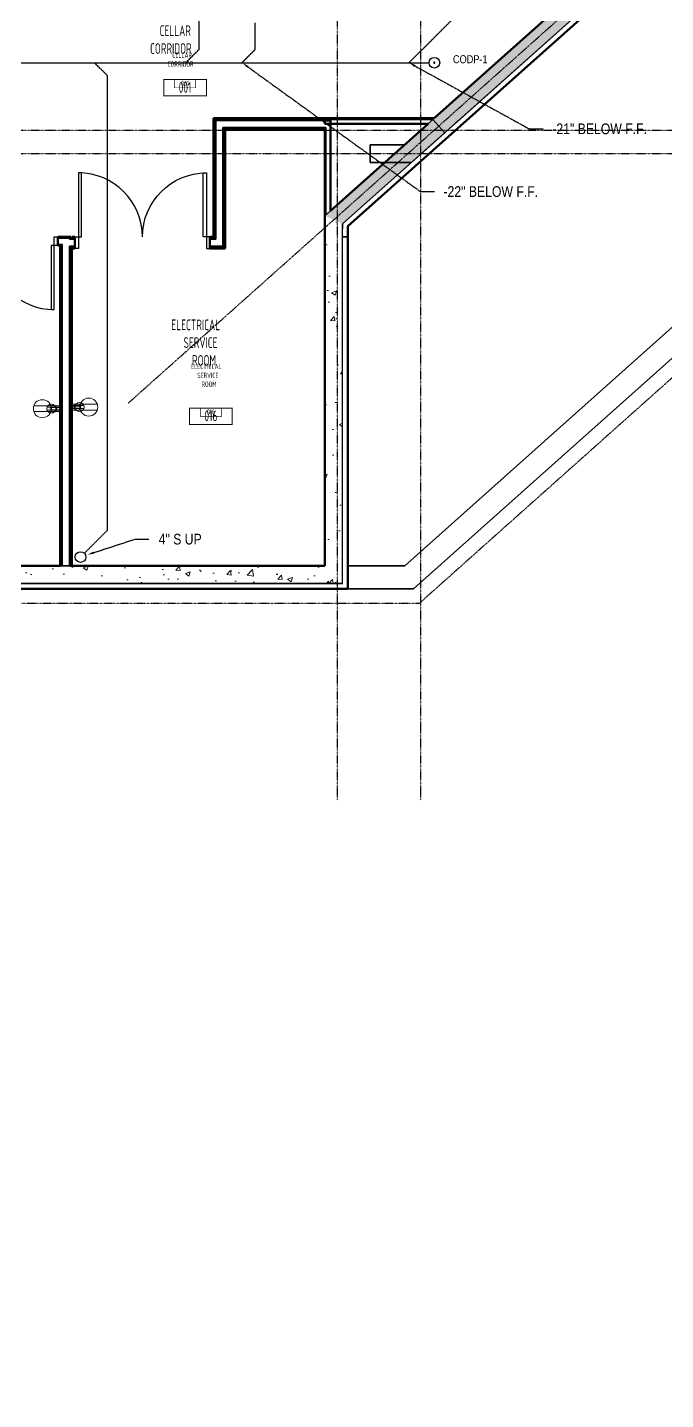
# Model space of a CAD drawing. Header units: inches. Extents: x 0 to 11244, y -13 to 5829.
# Drawn here: x 3857 to 4216, y 4368 to 5140 of the extents above; entities that cross this region are included whole.
import ezdxf
from ezdxf import colors
from ezdxf.entities.mleader import LeaderData, LeaderLine
from ezdxf.enums import TextEntityAlignment as Align
from ezdxf.math import Vec2, Vec3

# ---------------------------------------------------------------- set-up
doc = ezdxf.new("R2010")
doc.units = ezdxf.units.IN
doc.header["$LTSCALE"] = 0.375
doc.header["$MEASUREMENT"] = 0
for name, pattern in [('DASHDOT', [1, 0.5, -0.25, 0, -0.25]), ('PHANTOM2', [1.25, 0.625, -0.125, 0.125, -0.125, 0.125, -0.125]), ('UPIPINGX2', [1.75, 1.5, -0.25])]:
    doc.linetypes.add(name, pattern=pattern)
for name, color, linetype, lineweight in [('A-Area-Spce-Iden', 8, 'Continuous', 25), ('A-Area-Spce-Iden @ 32', 8, 'Continuous', 25), ('A-Area-Spce-Iden @ 64', 8, 'Continuous', 25), ('A-Wall', 3, 'Continuous', 50), ('E-Wall-Powr', 8, 'Continuous', 18), ('E-Wall-Powr @ 24', 8, 'Continuous', 18), ('E-Wall-Powr @ 32', 8, 'Continuous', 18), ('E-Wall-Powr @ 64', 8, 'Continuous', 18), ('S-Cols', 8, 'Continuous', 35)]:
    doc.layers.add(name, color=color, linetype=linetype, lineweight=lineweight)
for name, color, linetype in [('A-Col-Grid', 8, 'PHANTOM2'), ('A-Door', 8, 'Continuous'), ('A-Property Line', 8, 'PHANTOM2'), ('G-ANNO-REFR-N', 8, 'Continuous'), ('P-SANR-PIPU-N', 201, 'UPIPINGX2'), ('P-SANR-PIPU-N @ 64', 201, 'UPIPINGX2')]:
    doc.layers.add(name, color=color, linetype=linetype)
doc.layers.add('G-Anno-Nplt', color=8, linetype='Continuous', lineweight=18, plot=False)
doc.styles.add("3-32'' Notes", font='ARIALN.TTF', dxfattribs={"height": 0.09375})
doc.styles.add('TPDE', font='architxt.shx', dxfattribs={"width": 0.75, "height": 0.09375})
doc.styles.add('TPDE Annotative', font='architxt.shx', dxfattribs={"width": 0.75, "height": 0.09375})
pattern_1 = [(360, (-3428.9355, -5710.221), (0.06, 6), [0.06, -6]), (10, (-3427.0155, -5710.101), (-0.9828006, 5.9192654), [0.06, -6]), (20, (-3428.0955, -5708.781), (-1.9957393, 5.658677), [0.06, -6]), (30, (-3426.7755, -5707.821), (-2.9480385, 5.2261524), [0.06, -6]), (40, (-3428.3355, -5707.461), (-3.810763, 4.634834), [0.06, -6]), (50, (-3427.8555, -5706.021), (-4.5576994, 3.9026883), [0.06, -6]), (60, (-3428.6955, -5704.941), (-5.1661524, 3.0519615), [0.06, -6]), (70, (-3426.7755, -5705.061), (-5.6176345, 2.1085024), [0.06, -6]), (80, (-3425.3355, -5704.821), (-5.8984276, 1.1009775), [0.06, -6]), (90, (-3424.6155, -5706.261), (-6, 0.06), [0.06, -6]), (100, (-3423.4155, -5706.381), (-5.9192654, -0.9828006), [0.06, -6]), (110, (-3423.4155, -5708.541), (-5.658677, -1.9957393), [0.06, -6]), (120, (-3424.4955, -5709.261), (-5.2261524, -2.9480385), [0.06, -6]), (130, (-3426.1755, -5708.901), (-4.634834, -3.810763), [0.06, -6]), (140, (-3425.0955, -5707.821), (-3.9026883, -4.5576994), [0.06, -6]), (150, (-3426.1755, -5706.741), (-3.0519615, -5.1661524), [0.06, -6]), (160, (-3423.6555, -5710.101), (-2.1085024, -5.6176345), [0.06, -6])]
pattern_2 = [(1e-13, (-3428.9355, -5710.221), (0.06, 6), [0.06, -6]), (10, (-3427.0155, -5710.101), (-0.9828006, 5.9192654), [0.06, -6]), (20, (-3428.0955, -5708.781), (-1.9957393, 5.658677), [0.06, -6]), (30, (-3426.7755, -5707.821), (-2.9480385, 5.2261524), [0.06, -6]), (40, (-3428.3355, -5707.461), (-3.810763, 4.634834), [0.06, -6]), (50, (-3427.8555, -5706.021), (-4.5576994, 3.9026883), [0.06, -6]), (60, (-3428.6955, -5704.941), (-5.1661524, 3.0519615), [0.06, -6]), (70, (-3426.7755, -5705.061), (-5.6176345, 2.1085024), [0.06, -6]), (80, (-3425.3355, -5704.821), (-5.8984276, 1.1009775), [0.06, -6]), (90, (-3424.6155, -5706.261), (-6, 0.06), [0.06, -6]), (100, (-3423.4155, -5706.381), (-5.9192654, -0.9828006), [0.06, -6]), (110, (-3423.4155, -5708.541), (-5.658677, -1.9957393), [0.06, -6]), (120, (-3424.4955, -5709.261), (-5.2261524, -2.9480385), [0.06, -6]), (130, (-3426.1755, -5708.901), (-4.634834, -3.810763), [0.06, -6]), (140, (-3425.0955, -5707.821), (-3.9026883, -4.5576994), [0.06, -6]), (150, (-3426.1755, -5706.741), (-3.0519615, -5.1661524), [0.06, -6]), (160, (-3423.6555, -5710.101), (-2.1085024, -5.6176345), [0.06, -6])]
pattern_3 = [(4e-13, (-3428.9355, -5710.221), (0.06, 6), [0.06, -6]), (10, (-3427.0155, -5710.101), (-0.9828006, 5.9192654), [0.06, -6]), (20, (-3428.0955, -5708.781), (-1.9957393, 5.658677), [0.06, -6]), (30, (-3426.7755, -5707.821), (-2.9480385, 5.2261524), [0.06, -6]), (40, (-3428.3355, -5707.461), (-3.810763, 4.634834), [0.06, -6]), (50, (-3427.8555, -5706.021), (-4.5576994, 3.9026883), [0.06, -6]), (60, (-3428.6955, -5704.941), (-5.1661524, 3.0519615), [0.06, -6]), (70, (-3426.7755, -5705.061), (-5.6176345, 2.1085024), [0.06, -6]), (80, (-3425.3355, -5704.821), (-5.8984276, 1.1009775), [0.06, -6]), (90, (-3424.6155, -5706.261), (-6, 0.06), [0.06, -6]), (100, (-3423.4155, -5706.381), (-5.9192654, -0.9828006), [0.06, -6]), (110, (-3423.4155, -5708.541), (-5.658677, -1.9957393), [0.06, -6]), (120, (-3424.4955, -5709.261), (-5.2261524, -2.9480385), [0.06, -6]), (130, (-3426.1755, -5708.901), (-4.634834, -3.810763), [0.06, -6]), (140, (-3425.0955, -5707.821), (-3.9026883, -4.5576994), [0.06, -6]), (150, (-3426.1755, -5706.741), (-3.0519615, -5.1661524), [0.06, -6]), (160, (-3423.6555, -5710.101), (-2.1085024, -5.6176345), [0.06, -6])]

# ---------------------------------------------------------------- blocks, each defined once
blk = doc.blocks.new('Cleanout Deck Plate')
h = blk.add_hatch(color=256)
h.dxf.hatch_style = 1
h.paths.add_polyline_path([(-0.005, 0, 1), (0.005, 0, 1)])
at = {"linetype": 'ByBlock'}
blk.add_circle((0, 0), 0.0469, dxfattribs=at)
for start, end in [(0, 180), (180, 0)]:
    blk.add_arc((0, 0), 0.00521, start, end, dxfattribs=at)
blk = doc.blocks.new('Elbow Up')
at = {"linetype": 'Continuous'}
blk.add_circle((0, 0), 0.0469, dxfattribs=at)
blk = doc.blocks.new('*U436')
at = {"linetype": 'ByBlock', "lineweight": -2}
for p, q in [((0.233, 0.026), (0, 0.026)), ((0.233, -0.026), (0, -0.026))]:
    blk.add_line(p, q, dxfattribs=at)
blk.add_circle((0.158, 0), 0.0791, dxfattribs=at)
at = {"linetype": 'ByBlock', "lineweight": -2, "style": 'TPDE', "width": 0.75}
blk.add_attdef('TYPE', (0.29, 0.045), '', height=0.0938, dxfattribs=at)
blk = doc.blocks.new('*U500')
at = {"layer": 'E-Wall-Powr @ 24', "xscale": -24, "yscale": 24, "zscale": 24, "rotation": 180}
blk.add_blockref('*U436', (3881.59, 4926.18), dxfattribs=at)
at = {"layer": 'E-Wall-Powr @ 32', "xscale": -32, "yscale": 32, "zscale": 32, "rotation": 180}
blk.add_blockref('*U436', (3881.59, 4926.18), dxfattribs=at)
at = {"layer": 'E-Wall-Powr @ 64', "xscale": -64, "yscale": 64, "zscale": 64, "rotation": 180}
blk.add_blockref('*U436', (3881.59, 4926.18), dxfattribs=at)
blk = doc.blocks.new('*U510')
at = {"layer": 'E-Wall-Powr @ 24', "xscale": 24, "yscale": 24, "zscale": 24, "rotation": 180}
blk.add_blockref('*U436', (3875.72, 4925.31), dxfattribs=at)
at = {"layer": 'E-Wall-Powr @ 32', "xscale": 32, "yscale": 32, "zscale": 32, "rotation": 180}
blk.add_blockref('*U436', (3875.72, 4925.31), dxfattribs=at)
at = {"layer": 'E-Wall-Powr @ 64', "xscale": 64, "yscale": 64, "zscale": 64, "rotation": 180}
blk.add_blockref('*U436', (3875.72, 4925.31), dxfattribs=at)
blk = doc.blocks.new('T23120-00_Cellar PS Layout')
at = {"layer": 'E-Wall-Powr', "linetype": 'DASHDOT'}
for name in ['*U510', '*U500']:
    blk.add_blockref(name, (0, 0), dxfattribs=at)
blk = doc.blocks.new('TPDE_Room_Smart_Tag_Basic_P')
at = {"const_width": 0.1}
blk.add_lwpolyline([(-2, -1.53), (2, -1.53), (2, 0), (-2, 0)], close=True, dxfattribs=at)
at = {"linetype": 'ByBlock', "lineweight": -2, "style": 'TPDE', "width": 0.75}
blk.add_attdef('TPDE_ROOM_INFO_OBJECTS:ROOMNAME_001', (-3.69, 0.3), '', height=1, dxfattribs=at)
blk.add_attdef('TPDE_ROOM_INFO_OBJECTS:ROOMNUMBER', text='', height=1, dxfattribs=at).set_placement((0, -1.23), align=Align.CENTER)
blk = doc.blocks.new('*U512')
at = {"layer": 'A-Area-Spce-Iden @ 32', "color": 8, "linetype": 'Continuous', "lineweight": 25}
ref = blk.add_blockref('TPDE_Room_Smart_Tag_Basic_P', (531.28, -784.72), dxfattribs=dict(at, xscale=3, yscale=3, zscale=3))
ref.add_attrib('TPDE_ROOM_INFO_OBJECTS:ROOMNAME_001', 'ELECTRICAL', (520.14, -762.81), dxfattribs={"layer": '0', "linetype": 'ByBlock', "lineweight": -2, "height": 3, "style": 'TPDE Annotative', "width": 0.75})
ref.add_attrib('TPDE_ROOM_INFO_OBJECTS:ROOMNUMBER', '016', dxfattribs={"layer": '0', "linetype": 'ByBlock', "lineweight": -2, "height": 3, "style": 'TPDE Annotative', "width": 0.75}).set_placement((531.28, -788.39), align=Align.CENTER)
ref.add_attrib('TPDE_ROOM_INFO_OBJECTS:ROOMNAME_002', 'SERVICE', (523.56, -767.81), dxfattribs={"layer": '0', "linetype": 'ByBlock', "lineweight": -2, "height": 3, "style": 'TPDE Annotative', "width": 0.75})
ref.add_attrib('TPDE_ROOM_INFO_OBJECTS:ROOMNAME_003', 'ROOM', (525.96, -772.81), dxfattribs={"layer": '0', "linetype": 'ByBlock', "lineweight": -2, "height": 3, "style": 'TPDE Annotative', "width": 0.75})
at = {"layer": 'A-Area-Spce-Iden @ 64', "color": 8, "linetype": 'Continuous', "lineweight": 25}
ref = blk.add_blockref('TPDE_Room_Smart_Tag_Basic_P', (531.28, -784.72), dxfattribs=dict(at, xscale=6, yscale=6, zscale=6))
ref.add_attrib('TPDE_ROOM_INFO_OBJECTS:ROOMNAME_001', 'ELECTRICAL', (509.01, -740.9), dxfattribs={"layer": '0', "linetype": 'ByBlock', "lineweight": -2, "height": 6, "style": 'TPDE Annotative', "width": 0.75})
ref.add_attrib('TPDE_ROOM_INFO_OBJECTS:ROOMNUMBER', '016', dxfattribs={"layer": '0', "linetype": 'ByBlock', "lineweight": -2, "height": 6, "style": 'TPDE Annotative', "width": 0.75}).set_placement((531.28, -792.07), align=Align.CENTER)
ref.add_attrib('TPDE_ROOM_INFO_OBJECTS:ROOMNAME_002', 'SERVICE', (515.84, -750.9), dxfattribs={"layer": '0', "linetype": 'ByBlock', "lineweight": -2, "height": 6, "style": 'TPDE Annotative', "width": 0.75})
ref.add_attrib('TPDE_ROOM_INFO_OBJECTS:ROOMNAME_003', 'ROOM', (520.65, -760.9), dxfattribs={"layer": '0', "linetype": 'ByBlock', "lineweight": -2, "height": 6, "style": 'TPDE Annotative', "width": 0.75})
blk = doc.blocks.new('*U515')
at = {"layer": 'A-Area-Spce-Iden @ 32', "color": 8, "linetype": 'Continuous', "lineweight": 25}
ref = blk.add_blockref('TPDE_Room_Smart_Tag_Basic_P', (516.73, -600.02), dxfattribs=dict(at, xscale=3, yscale=3, zscale=3))
ref.add_attrib('TPDE_ROOM_INFO_OBJECTS:ROOMNAME_001', 'CELLAR', (509.56, -587.78), dxfattribs={"layer": '0', "linetype": 'ByBlock', "lineweight": -2, "height": 3, "style": 'TPDE Annotative', "width": 0.75})
ref.add_attrib('TPDE_ROOM_INFO_OBJECTS:ROOMNUMBER', '001', dxfattribs={"layer": '0', "linetype": 'ByBlock', "lineweight": -2, "height": 3, "style": 'TPDE Annotative', "width": 0.75}).set_placement((516.73, -603.69), align=Align.CENTER)
ref.add_attrib('TPDE_ROOM_INFO_OBJECTS:ROOMNAME_002', 'CORRIDOR', (506.88, -592.78), dxfattribs={"layer": '0', "linetype": 'ByBlock', "lineweight": -2, "height": 3, "style": 'TPDE Annotative', "width": 0.75})
at = {"layer": 'A-Area-Spce-Iden @ 64', "color": 8, "linetype": 'Continuous', "lineweight": 25}
ref = blk.add_blockref('TPDE_Room_Smart_Tag_Basic_P', (516.73, -600.02), dxfattribs=dict(at, xscale=6, yscale=6, zscale=6))
ref.add_attrib('TPDE_ROOM_INFO_OBJECTS:ROOMNAME_001', 'CELLAR', (502.38, -575.54), dxfattribs={"layer": '0', "linetype": 'ByBlock', "lineweight": -2, "height": 6, "style": 'TPDE Annotative', "width": 0.75})
ref.add_attrib('TPDE_ROOM_INFO_OBJECTS:ROOMNUMBER', '001', dxfattribs={"layer": '0', "linetype": 'ByBlock', "lineweight": -2, "height": 6, "style": 'TPDE Annotative', "width": 0.75}).set_placement((516.73, -607.37), align=Align.CENTER)
ref.add_attrib('TPDE_ROOM_INFO_OBJECTS:ROOMNAME_002', 'CORRIDOR', (497.03, -585.54), dxfattribs={"layer": '0', "linetype": 'ByBlock', "lineweight": -2, "height": 6, "style": 'TPDE Annotative', "width": 0.75})
blk = doc.blocks.new('T23120-Lot Boundary')
at = {"layer": 'A-Property Line'}
blk.add_lwpolyline([(4077.55, 4815.74), (3429.18, 4815.74), (3429.18, 5710.34), (5027.69, 5662.9)], close=True, dxfattribs=at)
blk = doc.blocks.new('A$C7a236a31')
at = {"layer": 'A-Wall', "linetype": 'Continuous', "lineweight": 18}
h = blk.add_hatch(dxfattribs=at)
h.set_pattern_fill('CONCRETE_C', color=8, scale=4, style=0, pattern_type=2)
h.set_pattern_definition([(50, (-3429.175, -5710.34), (28.69041, -2.510085), [3, -33]), (355, (-3429.175, -5710.34), (-5.55005, 30.08769), [2.4, -26.4]), (100.4514, (-3426.785, -5710.55), (23.14038, 27.57758), [2.54961, -28.04568]), (46.1842, (-3429.175, -5702.34), (42.68964, -6.62076), [4.5, -49.5]), (96.6356, (-3425.62, -5702.893), (37.3865, 38.96471), [3.8244, -42.06852]), (351.1842, (-3429.175, -5702.34), (37.38648, 38.96474), [3.6, -39.6]), (21, (-3425.175, -5704.34), (23.87628, -16.104756), [3, -33]), (326, (-3425.175, -5704.34), (9.73261, 29.006), [2.4, -26.4]), (71.4514, (-3423.186, -5705.683), (33.6089, 12.90122), [2.54961, -28.04568]), (37.5, (-3429.175, -5710.341), (0.486394, 13.315754), [0, -26.08, 0, -26.8, 0, -26.5]), (7.5, (-3429.175, -5710.341), (10.522781, 15.776468), [0, -15.28, 0, -25.48, 0, -10.1]), (327.5, (-3438.095, -5710.341), (21.352897, -0.902195), [0, -10, 0, -31.2, 0, -41.4]), (317.5, (-3442.095, -5710.341), (23.327447, 4.0042), [0, -13, 0, -20.72, 0, -29.4])])
h.paths.add_polyline_path([(894.51, -409.87), (901.17, -417.33), (1027.25, -304.91), (1020.6, -297.45)], flags=0)
h.paths.add_polyline_path([(1020.6, -297.45), (1027.25, -304.91), (1190.11, -159.71), (1183.45, -152.25)], flags=0)
h.paths.add_polyline_path([(1183.45, -152.25), (1190.11, -159.71), (1194.62, -155.69), (1184.75, -151.09)], flags=0)
h.paths.add_polyline_path([(595.36, -676.6), (605.36, -681.08), (663.55, -629.19), (656.9, -621.72)], flags=0)
h.paths.add_polyline_path([(656.9, -621.72), (663.55, -629.19), (901.17, -417.33), (894.51, -409.87)], flags=0)
h = blk.add_hatch(dxfattribs=at)
h.set_pattern_fill('GENERAL_TEXTURE', color=8, scale=6, angle=-360, style=0, pattern_type=2)
h.set_pattern_definition(pattern_3)
h.paths.add_polyline_path([(532.74, -621.72), (532.74, -688.48), (533.37, -689.1), (533.37, -622.35)], flags=0)
h = blk.add_hatch(dxfattribs=at)
h.set_pattern_fill('GENERAL_TEXTURE', color=8, scale=6, style=0, pattern_type=2)
h.set_pattern_definition(pattern_1)
h.paths.add_polyline_path([(595.36, -622.35), (595.36, -621.72), (532.74, -621.72), (533.37, -622.35)], flags=0)
h = blk.add_hatch(dxfattribs=at)
h.set_pattern_fill('GENERAL_TEXTURE', color=8, scale=6, angle=-360, style=0, pattern_type=2)
h.set_pattern_definition(pattern_3)
h.paths.add_polyline_path([(533.37, -622.35), (533.37, -689.1), (533.99, -689.73), (533.99, -622.97)], flags=0)
h = blk.add_hatch(dxfattribs=at)
h.set_pattern_fill('GENERAL_TEXTURE', color=8, scale=6, style=0, pattern_type=2)
h.set_pattern_definition(pattern_1)
h.paths.add_polyline_path([(595.36, -622.97), (595.36, -622.35), (533.37, -622.35), (533.99, -622.97)], flags=0)
h = blk.add_hatch(dxfattribs=at)
h.set_pattern_fill('GENERAL_TEXTURE', color=8, scale=6, style=0, pattern_type=2)
h.set_pattern_definition([(0, (-3428.9355, -5710.221), (0.06, 6), [0.06, -6]), (10, (-3427.0155, -5710.101), (-0.9828006, 5.9192654), [0.06, -6]), (20, (-3428.0955, -5708.781), (-1.9957393, 5.658677), [0.06, -6]), (30, (-3426.7755, -5707.821), (-2.9480385, 5.2261524), [0.06, -6]), (40, (-3428.3355, -5707.461), (-3.810763, 4.634834), [0.06, -6]), (50, (-3427.8555, -5706.021), (-4.5576994, 3.9026883), [0.06, -6]), (60, (-3428.6955, -5704.941), (-5.1661524, 3.0519615), [0.06, -6]), (70, (-3426.7755, -5705.061), (-5.6176345, 2.1085024), [0.06, -6]), (80, (-3425.3355, -5704.821), (-5.8984276, 1.1009775), [0.06, -6]), (90, (-3424.6155, -5706.261), (-6, 0.06), [0.06, -6]), (100, (-3423.4155, -5706.381), (-5.9192654, -0.9828006), [0.06, -6]), (110, (-3423.4155, -5708.541), (-5.658677, -1.9957393), [0.06, -6]), (120, (-3424.4955, -5709.261), (-5.2261524, -2.9480385), [0.06, -6]), (130, (-3426.1755, -5708.901), (-4.634834, -3.810763), [0.06, -6]), (140, (-3425.0955, -5707.821), (-3.9026883, -4.5576994), [0.06, -6]), (150, (-3426.1755, -5706.741), (-3.0519615, -5.1661524), [0.06, -6]), (160, (-3423.6555, -5710.101), (-2.1085024, -5.6176345), [0.06, -6])])
h.paths.add_polyline_path([(595.34, -621.72), (595.34, -622.35), (656.2, -622.35), (656.9, -621.72)], flags=0)
h = blk.add_hatch(dxfattribs=at)
h.set_pattern_fill('GENERAL_TEXTURE', color=8, scale=6, angle=-360, style=0, pattern_type=2)
h.set_pattern_definition(pattern_3)
h.paths.add_polyline_path([(538.62, -627.6), (537.99, -626.97), (537.99, -693.73), (538.62, -694.35)], flags=0)
h = blk.add_hatch(dxfattribs=at)
h.set_pattern_fill('GENERAL_TEXTURE', color=8, scale=6, style=0, pattern_type=2)
h.set_pattern_definition(pattern_1)
h.paths.add_polyline_path([(595.36, -627.6), (595.98, -626.97), (537.99, -626.97), (538.62, -627.6)], flags=0)
h = blk.add_hatch(dxfattribs=at)
h.set_pattern_fill('GENERAL_TEXTURE', color=8, scale=6, angle=-360, style=0, pattern_type=2)
h.set_pattern_definition(pattern_3)
h.paths.add_polyline_path([(539.24, -628.22), (538.62, -627.6), (538.62, -694.35), (539.24, -694.98)], flags=0)
h = blk.add_hatch(dxfattribs=at)
h.set_pattern_fill('GENERAL_TEXTURE', color=8, scale=6, style=0, pattern_type=2)
h.set_pattern_definition(pattern_1)
h.paths.add_polyline_path([(538.62, -627.6), (539.24, -628.22), (595.36, -628.22), (595.36, -627.6)], flags=0)
h = blk.add_hatch(dxfattribs=at)
h.set_pattern_fill('GENERAL_TEXTURE', color=8, scale=6, style=0, pattern_type=2)
h.set_pattern_definition([(360, (-3428.9355, -5710.221), (0.06, 6), [0.06, -6]), (10, (-3427.0155, -5710.101), (-0.9828006, 5.9192654), [0.06, -6]), (20, (-3428.0955, -5708.781), (-1.9957393, 5.658677), [0.06, -6]), (30, (-3426.7755, -5707.821), (-2.9480385, 5.2261524), [0.06, -6]), (40, (-3428.3355, -5707.461), (-3.810763, 4.634834), [0.06, -6]), (50, (-3427.8555, -5706.021), (-4.5576994, 3.9026883), [0.06, -6]), (60, (-3428.6955, -5704.941), (-5.1661524, 3.0519615), [0.06, -6]), (70, (-3426.7755, -5705.061), (-5.6176345, 2.1085024), [0.06, -6]), (80, (-3425.3355, -5704.821), (-5.8984276, 1.1009775), [0.06, -6]), (90, (-3424.6155, -5706.261), (-6, 0.06), [0.06, -6]), (100, (-3423.4155, -5706.381), (-5.9192654, -0.9828006), [0.06, -6]), (110, (-3423.4155, -5708.541), (-5.658677, -1.9957393), [0.06, -6]), (120, (-3424.4955, -5709.261), (-5.2261524, -2.9480385), [0.06, -6]), (130, (-3426.1755, -5708.901), (-4.634834, -3.810763), [0.06, -6]), (140, (-3425.0955, -5707.821), (-3.9026883, -4.5576994), [0.06, -6]), (150, (-3426.1755, -5706.741), (-3.0519615, -5.1661524), [0.06, -6]), (160, (-3423.6555, -5710.101), (-2.1085024, -5.6176345), [0.06, -6])])
h.paths.add_polyline_path([(595.36, -627.6), (595.36, -676.6), (595.98, -676.04), (595.98, -626.97)], flags=0)
h = blk.add_hatch(dxfattribs=at)
h.set_pattern_fill('CONCRETE_C', color=8, scale=4, style=0, pattern_type=2)
h.set_pattern_definition([(50, (-3429.175, -5710.34), (28.69041, -2.510085), [3, -33]), (355, (-3429.175, -5710.34), (-5.55005, 30.08769), [2.4, -26.4]), (100.4514, (-3426.785, -5710.55), (23.14038, 27.57758), [2.54961, -28.04568]), (46.1842, (-3429.175, -5702.34), (42.68964, -6.62076), [4.5, -49.5]), (96.6356, (-3425.62, -5702.893), (37.3865, 38.96471), [3.8244, -42.06852]), (351.1842, (-3429.175, -5702.34), (37.38648, 38.96474), [3.6, -39.6]), (21, (-3425.175, -5704.34), (23.87628, -16.104756), [3, -33]), (326, (-3425.175, -5704.34), (9.73261, 29.006), [2.4, -26.4]), (71.4514, (-3423.186, -5705.683), (33.6089, 12.90122), [2.54961, -28.04568]), (37.5, (-3429.175, -5710.341), (0.486394, 13.315754), [0, -26.08, 0, -26.8, 0, -26.5]), (7.5, (-3429.175, -5710.341), (10.52278, 15.77647), [0, -15.28, 0, -25.48, 0, -10.1]), (327.5, (-3438.095, -5710.341), (21.352897, -0.902195), [0, -10, 0, -31.2, 0, -41.4]), (317.5, (-3442.095, -5710.341), (23.327447, 4.0042), [0, -13, 0, -20.72, 0, -29.4])])
h.paths.add_polyline_path([(595.36, -873.35), (605.36, -883.35), (605.36, -688.32), (595.36, -688.32)], flags=0)
h.paths.add_polyline_path([(595.36, -688.32), (605.36, -688.32), (605.36, -681.08), (595.36, -676.6)], flags=0)
h = blk.add_hatch(dxfattribs=at)
h.set_pattern_fill('GENERAL_TEXTURE', color=8, scale=6, style=0, pattern_type=2)
h.set_pattern_definition(pattern_1)
h.paths.add_polyline_path([(345.67, -693.35), (346.29, -692.73), (345.67, -692.73), (345.04, -693.35)], flags=0)
h.paths.add_polyline_path([(447.17, -693.35), (447.79, -692.73), (445.17, -692.73), (445.17, -693.35)], flags=0)
h.paths.add_polyline_path([(405.17, -693.35), (405.17, -692.73), (395.17, -692.73), (395.17, -693.35)], flags=0)
h.paths.add_polyline_path([(395.17, -693.35), (395.17, -692.73), (360.91, -692.73), (360.91, -693.35)], flags=0)
h.paths.add_polyline_path([(360.91, -693.35), (360.91, -692.73), (350.29, -692.73), (350.92, -693.35)], flags=0)
h = blk.add_hatch(dxfattribs=at)
h.set_pattern_fill('GENERAL_TEXTURE', color=8, scale=6, style=0, pattern_type=2)
h.set_pattern_definition(pattern_1)
h.paths.add_polyline_path([(351.54, -688.48), (349.92, -688.48), (349.29, -689.1), (351.54, -689.1)], flags=0)
h.paths.add_polyline_path([(452.42, -688.48), (445.17, -688.48), (445.17, -689.1), (451.79, -689.1)], flags=0)
h.paths.add_polyline_path([(405.17, -689.1), (405.17, -688.48), (395.17, -688.48), (394.54, -689.1)], flags=0)
h.paths.add_polyline_path([(390.29, -688.48), (360.9, -688.48), (360.28, -689.1), (390.92, -689.1)], flags=0)
h.paths.add_polyline_path([(351.54, -688.48), (351.54, -689.1), (357.78, -689.1), (357.78, -688.48)], flags=0)
h = blk.add_hatch(dxfattribs=at)
h.set_pattern_fill('GENERAL_TEXTURE', color=8, scale=6, angle=-360, style=0, pattern_type=2)
h.set_pattern_definition(pattern_2)
h.paths.add_polyline_path([(446.54, -694.98), (447.17, -694.98), (447.17, -693.35), (446.54, -693.35)], flags=0)
h.paths.add_polyline_path([(446.54, -694.98), (446.54, -873.35), (447.17, -873.35), (447.17, -694.98)], flags=0)
h = blk.add_hatch(dxfattribs=at)
h.set_pattern_fill('GENERAL_TEXTURE', color=8, scale=6, angle=-360, style=0, pattern_type=2)
h.set_pattern_definition(pattern_2)
h.paths.add_polyline_path([(447.17, -693.35), (447.17, -694.98), (447.79, -694.98), (447.79, -692.73)], flags=0)
h.paths.add_polyline_path([(447.17, -694.98), (447.17, -873.35), (447.79, -873.35), (447.79, -694.98)], flags=0)
h = blk.add_hatch(dxfattribs=at)
h.set_pattern_fill('GENERAL_TEXTURE', color=8, scale=6, angle=-360, style=0, pattern_type=2)
h.set_pattern_definition(pattern_2)
h.paths.add_polyline_path([(452.42, -688.48), (451.79, -689.1), (451.79, -689.73), (452.42, -689.1)], flags=0)
h.paths.add_polyline_path([(452.42, -694.35), (451.79, -693.73), (451.79, -873.35), (452.42, -873.35)], flags=0)
h = blk.add_hatch(dxfattribs=at)
h.set_pattern_fill('GENERAL_TEXTURE', color=8, scale=6, style=0, pattern_type=2)
h.set_pattern_definition(pattern_1)
h.paths.add_polyline_path([(538.62, -694.35), (537.99, -693.73), (530.74, -693.73), (530.74, -694.35)], flags=0)
h.paths.add_polyline_path([(454.74, -694.35), (454.74, -693.73), (451.79, -693.73), (452.42, -694.35)], flags=0)
h = blk.add_hatch(dxfattribs=at)
h.set_pattern_fill('GENERAL_TEXTURE', color=8, scale=6, style=0, pattern_type=2)
h.set_pattern_definition(pattern_1)
h.paths.add_polyline_path([(539.24, -694.98), (538.62, -694.35), (530.74, -694.35), (530.74, -694.98)], flags=0)
h.paths.add_polyline_path([(454.74, -694.98), (454.74, -694.35), (452.42, -694.35), (453.04, -694.98)], flags=0)
h = blk.add_hatch(dxfattribs=at)
h.set_pattern_fill('GENERAL_TEXTURE', color=8, scale=6, angle=-360, style=0, pattern_type=2)
h.set_pattern_definition(pattern_2)
h.paths.add_polyline_path([(453.04, -694.98), (452.42, -694.35), (452.42, -873.35), (453.04, -873.35)], flags=0)
h = blk.add_hatch(dxfattribs=at)
h.set_pattern_fill('CONCRETE_C', color=8, scale=4, angle=-360, style=0, pattern_type=2)
h.set_pattern_definition([(50, (-3429.175, -5710.34), (28.69041, -2.510085), [3, -33]), (355, (-3429.175, -5710.34), (-5.55005, 30.08769), [2.4, -26.4]), (100.4514, (-3426.785, -5710.55), (23.14038, 27.57758), [2.54961, -28.04568]), (46.1842, (-3429.175, -5702.34), (42.68964, -6.62076), [4.5, -49.5]), (96.6356, (-3425.62, -5702.893), (37.3865, 38.96471), [3.8244, -42.06852]), (351.1842, (-3429.175, -5702.34), (37.38648, 38.96474), [3.6, -39.6]), (21, (-3425.175, -5704.34), (23.87628, -16.10476), [3, -33]), (326, (-3425.175, -5704.34), (9.73261, 29.006), [2.4, -26.4]), (71.4514, (-3423.186, -5705.683), (33.6089, 12.90122), [2.54961, -28.04568]), (37.5, (-3429.175, -5710.341), (0.486394, 13.315754), [0, -26.08, 0, -26.8, 0, -26.5]), (7.5, (-3429.175, -5710.341), (10.52278, 15.77647), [0, -15.28, 0, -25.48, 0, -10.1]), (327.5, (-3438.095, -5710.341), (21.352897, -0.902195), [0, -10, 0, -31.2, 0, -41.4]), (317.5, (-3442.095, -5710.341), (23.327447, 4.0042), [0, -13, 0, -20.72, 0, -29.4])])
h.paths.add_polyline_path([(110.06, -873.35), (100.06, -883.35), (351.54, -883.35), (351.54, -873.35)], flags=0)
h.paths.add_polyline_path([(351.54, -873.35), (351.54, -883.35), (453.04, -883.35), (453.04, -873.35)], flags=0)
h.paths.add_polyline_path([(453.04, -873.35), (453.04, -883.35), (605.36, -883.35), (595.36, -873.35)], flags=0)
at = {"layer": 'A-Col-Grid', "color": 8}
for p, q in [((602.36, 118.3), (602.36, -1005.1)), ((602.36, 118.3), (602.36, -1005.1)), ((602.36, 118.3), (602.36, -1005.1)), ((649.14, 118.3), (649.14, -1005.1)), ((484.77, -781.9), (1409.67, 42.76)), ((-64.35, -628.35), (836.23, -628.35)), ((-64.35, -641.6), (836.23, -641.6))]:
    blk.add_line(p, q, dxfattribs=at)
at = {"layer": 'A-Door', "color": 8, "linetype": 'Continuous', "lineweight": -3}
for points in [[(456.74, -688.48), (458.49, -688.48), (458.49, -652.48), (456.74, -652.48)], [(528.74, -688.48), (526.99, -688.48), (526.99, -652.48), (528.74, -652.48)], [(443.17, -693.35), (441.42, -693.35), (441.42, -729.35), (443.17, -729.35)], [(443.17, -688.48), (445.17, -688.48), (445.17, -693.35), (443.17, -693.35)], [(456.74, -694.98), (454.74, -694.98), (454.74, -688.48), (456.74, -688.48)], [(528.74, -694.98), (530.74, -694.98), (530.74, -688.48), (528.74, -688.48)]]:
    blk.add_lwpolyline(points, close=True, dxfattribs=at)
for centre, start, end in [((456.74, -688.48), 0, 90), ((443.17, -693.35), 180, 270)]:
    blk.add_arc(centre, 36, start, end, dxfattribs=at)
at = {"layer": 'A-Door', "color": 8, "linetype": 'Continuous', "lineweight": -3, "extrusion": (0, 0, -1)}
blk.add_arc((-528.74, -688.48), 36, 0, 90, dxfattribs=at)
at = {"layer": 'A-Wall', "color": 8, "linetype": 'Continuous', "lineweight": 25}
for p, q in [((605.36, -681.08), (1194.62, -155.69)), ((895.14, -422.71), (671.23, -622.35)), ((533.37, -689.1), (533.37, -622.35)), ((533.37, -622.35), (533.37, -689.1)), ((533.37, -622.35), (595.36, -622.35)), ((595.36, -622.35), (533.37, -622.35)), ((533.99, -689.73), (533.99, -622.97)), ((533.99, -622.97), (533.99, -689.73)), ((533.99, -622.97), (595.36, -622.97)), ((595.36, -622.97), (533.99, -622.97)), ((656.2, -622.35), (595.34, -622.35)), ((595.34, -622.35), (656.2, -622.35)), ((668.42, -624.85), (605.36, -681.08)), ((656.9, -621.72), (653.4, -624.85)), ((653.4, -624.85), (656.9, -621.72)), ((671.23, -622.35), (668.42, -624.85)), ((537.99, -693.73), (537.99, -626.97)), ((537.99, -626.97), (537.99, -693.73)), ((537.99, -626.97), (595.98, -626.97)), ((595.98, -626.97), (537.99, -626.97)), ((538.62, -694.35), (538.62, -627.6)), ((538.62, -627.6), (538.62, -694.35)), ((538.62, -627.6), (595.36, -627.6)), ((595.36, -627.6), (538.62, -627.6)), ((595.36, -628.22), (595.36, -627.6)), ((595.36, -627.6), (595.36, -628.22)), ((595.98, -626.97), (595.98, -676.04)), ((595.98, -676.04), (595.98, -626.97)), ((598.48, -673.81), (595.36, -676.6)), ((595.36, -676.6), (598.48, -673.81)), ((606.94, -679.67), (605.36, -681.08)), ((605.36, -883.35), (605.36, -681.08)), ((605.36, -883.35), (605.36, -681.08)), ((605.36, -681.08), (605.36, -683.88)), ((445.17, -689.1), (451.79, -689.1)), ((451.79, -689.1), (445.17, -689.1)), ((445.17, -692.73), (447.79, -692.73)), ((447.79, -692.73), (445.17, -692.73)), ((446.54, -693.35), (447.17, -693.35)), ((447.17, -693.35), (446.54, -693.35)), ((447.17, -873.35), (447.17, -693.35)), ((447.17, -873.35), (447.17, -693.35)), ((447.79, -873.35), (447.79, -692.73)), ((447.79, -873.35), (447.79, -692.73)), ((451.79, -689.73), (451.79, -689.1)), ((451.79, -689.1), (451.79, -689.73)), ((451.79, -689.73), (454.74, -689.73)), ((454.74, -689.73), (451.79, -689.73)), ((451.79, -693.73), (454.74, -693.73)), ((454.74, -693.73), (451.79, -693.73)), ((451.79, -873.35), (451.79, -693.73)), ((451.79, -693.73), (451.79, -873.35)), ((452.42, -689.1), (454.74, -689.1)), ((454.74, -689.1), (452.42, -689.1)), ((530.74, -689.1), (533.37, -689.1)), ((533.37, -689.1), (530.74, -689.1)), ((530.74, -689.73), (533.99, -689.73)), ((533.99, -689.73), (530.74, -689.73)), ((530.74, -693.73), (537.99, -693.73)), ((537.99, -693.73), (530.74, -693.73)), ((605.36, -688.32), (608.36, -688.32)), ((608.36, -688.32), (605.36, -688.32)), ((452.42, -694.35), (454.74, -694.35)), ((454.74, -694.35), (452.42, -694.35)), ((452.42, -873.35), (452.42, -694.35)), ((452.42, -694.35), (452.42, -873.35)), ((530.74, -694.35), (538.62, -694.35)), ((538.62, -694.35), (530.74, -694.35)), ((453.04, -873.35), (446.54, -873.35)), ((446.54, -873.35), (453.04, -873.35)), ((100.06, -883.35), (605.36, -883.35)), ((447.79, -883.35), (350.29, -883.35)), ((451.79, -883.35), (447.79, -883.35)), ((605.36, -883.35), (451.79, -883.35))]:
    blk.add_line(p, q, dxfattribs=at)
at = {"layer": 'A-Wall', "color": 8, "linetype": 'Continuous', "lineweight": 50}
for p, q in [((608.36, -682.42), (1197.58, -157.07)), ((894.51, -409.87), (656.9, -621.72)), ((532.74, -621.72), (532.74, -688.48)), ((595.36, -621.72), (532.74, -621.72)), ((656.9, -621.72), (595.34, -621.72)), ((595.34, -621.72), (595.34, -624.85)), ((595.34, -624.85), (653.4, -624.85)), ((595.36, -622.97), (595.36, -621.72)), ((598.48, -622.97), (595.36, -622.97)), ((598.48, -673.81), (598.48, -622.97)), ((653.4, -624.85), (598.48, -673.81)), ((539.24, -694.98), (539.24, -628.22)), ((539.24, -628.22), (595.36, -628.22)), ((595.36, -628.22), (595.36, -676.6)), ((595.36, -676.6), (595.36, -873.35)), ((608.36, -886.35), (608.36, -682.42)), ((452.42, -688.48), (445.17, -688.48)), ((445.17, -688.48), (445.17, -693.35)), ((445.17, -693.35), (446.54, -693.35)), ((446.54, -693.35), (446.54, -873.35)), ((452.42, -689.1), (452.42, -688.48)), ((454.74, -688.48), (453.04, -688.48)), ((454.74, -694.98), (454.74, -688.48)), ((532.74, -688.48), (530.74, -688.48)), ((530.74, -688.48), (530.74, -694.98)), ((453.04, -694.98), (454.74, -694.98)), ((453.04, -873.35), (453.04, -694.98)), ((530.74, -694.98), (539.24, -694.98)), ((446.54, -873.35), (351.54, -873.35)), ((595.36, -873.35), (453.04, -873.35)), ((97.06, -886.35), (608.36, -886.35))]:
    blk.add_line(p, q, dxfattribs=at)
at = {"layer": 'A-Wall', "color": 8, "linetype": 'Continuous', "lineweight": 35}
for p, q in [((1407.34, -189.44), (640.29, -873.35)), ((645.25, -886.35), (1420.34, -195.27)), ((608.36, -886.35), (608.36, -873.35)), ((640.29, -873.35), (608.36, -873.35)), ((608.36, -886.35), (645.25, -886.35))]:
    blk.add_line(p, q, dxfattribs=at)
at = {"layer": 'G-Anno-Nplt', "color": 8}
for p, q in [((656.2, -622.35), (805.99, -488.79)), ((446.54, -693.35), (446.54, -873.35)), ((595.36, -693.35), (595.36, -873.35))]:
    blk.add_line(p, q, dxfattribs=at)
at = {"layer": 'S-Cols', "color": 8, "linetype": 'Continuous', "lineweight": 35}
for p, q in [((656.14, -622.4), (640.22, -636.6)), ((662.79, -629.87), (656.14, -622.4)), ((644.03, -646.6), (662.79, -629.87)), ((640.22, -636.6), (620.88, -636.6)), ((620.88, -636.6), (620.88, -646.6)), ((620.88, -646.6), (644.03, -646.6))]:
    blk.add_line(p, q, dxfattribs=at)
at = {"color": 8}
for name in ['T23120-Lot Boundary', 'T23120-00_Cellar PS Layout']:
    blk.add_blockref(name, (-3429.18, -5710.34), dxfattribs=at)
at = {"layer": 'A-Area-Spce-Iden', "linetype": 'DASHDOT'}
for name in ['*U515', '*U512']:
    blk.add_blockref(name, (0, 0), dxfattribs=at)

msp = doc.modelspace()

# ---------------------------------------------------------------- block references
at = {"layer": 'G-ANNO-REFR-N'}
msp.add_blockref('A$C7a236a31', (3429.18, 5710.34), dxfattribs=at)

# ---------------------------------------------------------------- next in the draw order: linework, layer by layer
at = {"layer": 'P-SANR-PIPU-N'}
for p, q in [((4071.87, 5119.85), (4233.01, 5280.27)), ((3953.59, 5186.18), (3953.59, 5127.07)), ((3985.17, 5142.26), (3985.17, 5127.07)), ((3946.38, 5119.85), (3953.59, 5127.07)), ((3977.96, 5119.85), (3985.17, 5127.07)), ((3613.86, 5119.85), (3894.9, 5119.85)), ((3902.11, 5112.64), (3894.9, 5119.85)), ((3894.9, 5119.85), (4083.17, 5119.85)), ((3902.11, 5112.64), (3902.11, 4856.88)), ((3902.11, 4856.88), (3889.24, 4844.01))]:
    msp.add_line(p, q, dxfattribs=at)

# ---------------------------------------------------------------- next in the draw order: block references
at = {"layer": 'P-SANR-PIPU-N @ 64', "linetype": 'Continuous', "xscale": 64, "yscale": 64, "zscale": 64}
for name, p, rotation in [('Cleanout Deck Plate', (4086.17, 5119.85), 90), ('Elbow Up', (3887.12, 4841.89), 44.99999999999999)]:
    msp.add_blockref(name, p, dxfattribs=dict(at, rotation=rotation))

# ---------------------------------------------------------------- next in the draw order: leaders
ml = msp.add_multileader_mtext('Standard')
ml.set_content('FD-1', color=2, style="3-32'' Notes")
ml.set_leader_properties(color=1, linetype='ByLayer', lineweight=-1)
ml.build(insert=Vec2(0, 0))
ml.multileader.update_dxf_attribs({"text_right_attachment_type": 3, "dogleg_length": 0.125, "arrow_head_size": 3, "scale": 48})
ctx = ml.context
ctx.base_point, ctx.scale, ctx.char_height, ctx.arrow_head_size, ctx.landing_gap_size, ctx.plane_origin = Vec3(4263.19, 5337.04), 48, 4.5, 3, 4.32, Vec3(4363.71, 5357.88)
ctx.right_attachment, ctx.text_align_type = 3, 2
notes = []
notes.append((ctx, [(0, (0, 0, 0), (0, 0), (1, 0), 1, [])]))
ctx.mtext.insert, ctx.mtext.alignment, ctx.mtext.flow_direction = Vec3(4277.58, 5339.29), 3, 5
ml = msp.add_multileader_mtext('Standard')
ml.set_content('FD-1', color=2, style="3-32'' Notes")
ml.set_leader_properties(color=1, linetype='ByLayer', lineweight=-1)
ml.build(insert=Vec2(0, 0))
ml.multileader.update_dxf_attribs({"text_right_attachment_type": 3, "dogleg_length": 0.125, "arrow_head_size": 3, "scale": 48})
ctx = ml.context
ctx.base_point, ctx.scale, ctx.char_height, ctx.arrow_head_size, ctx.landing_gap_size, ctx.plane_origin = Vec3(3941.27, 5298.67), 48, 4.5, 3, 4.32, Vec3(4041.78, 5319.51)
ctx.right_attachment, ctx.text_align_type = 3, 2
notes.append((ctx, [(0, (0, 0, 0), (0, 0), (1, 0), 1, [])]))
ctx.mtext.insert, ctx.mtext.alignment, ctx.mtext.flow_direction = Vec3(3955.65, 5300.92), 3, 5
ml = msp.add_multileader_mtext('Standard')
ml.set_content('FD-1', color=2, style="3-32'' Notes")
ml.set_leader_properties(color=1, linetype='ByLayer', lineweight=-1)
ml.build(insert=Vec2(0, 0))
ml.multileader.update_dxf_attribs({"text_right_attachment_type": 3, "dogleg_length": 0.125, "arrow_head_size": 3, "scale": 48})
ctx = ml.context
ctx.base_point, ctx.scale, ctx.char_height, ctx.arrow_head_size, ctx.landing_gap_size, ctx.plane_origin = Vec3(3972.84, 5214.21), 48, 4.5, 3, 4.32, Vec3(4073.36, 5235.05)
ctx.right_attachment, ctx.text_align_type = 3, 2
notes.append((ctx, [(0, (0, 0, 0), (0, 0), (1, 0), 1, [])]))
ctx.mtext.insert, ctx.mtext.alignment, ctx.mtext.flow_direction = Vec3(3987.23, 5216.46), 3, 5
ml = msp.add_multileader_mtext('Standard')
ml.set_content('CODP-1', color=2, style="3-32'' Notes")
ml.set_leader_properties(color=1, linetype='ByLayer', lineweight=-1)
ml.build(insert=Vec2(0, 0))
ml.multileader.update_dxf_attribs({"text_right_attachment_type": 3, "dogleg_length": 0.125, "arrow_head_size": 3, "scale": 48})
ctx = ml.context
ctx.base_point, ctx.scale, ctx.char_height, ctx.arrow_head_size, ctx.landing_gap_size, ctx.plane_origin = Vec3(4093.5, 5121.75), 48, 4.5, 3, 4.32, Vec3(4183.95, 5142.63)
ctx.right_attachment, ctx.text_align_type = 3, 2
notes.append((ctx, [(0, (0, 0, 0), (0, 0), (1, 0), 1, [])]))
ctx.mtext.insert, ctx.mtext.alignment, ctx.mtext.flow_direction = Vec3(4116.09, 5124.04), 3, 5
ml = msp.add_multileader_mtext('Standard')
ml.set_content('6"ST FROM STORM WATER RETENTION TANK. SEE CIVIL DRAWINGS FOR MORE INFORMATION.', color=2, style="3-32'' Notes")
ml.set_leader_properties(color=1, linetype='ByLayer', lineweight=-1)
ml.build(insert=Vec2(0, 0))
ml.multileader.update_dxf_attribs({"text_right_attachment_type": 3, "dogleg_length": 0.125, "arrow_head_size": 3, "scale": 48})
ctx = ml.context
ctx.base_point, ctx.scale, ctx.char_height, ctx.arrow_head_size, ctx.landing_gap_size, ctx.plane_origin = Vec3(3377.76, 5117.99), 48, 4.5, 3, 4.32, Vec3(3601.3, 5120.23)
ctx.right_attachment = 3
notes.append((ctx, [(0, (1, 1, 0), (3533.91, 5110.33), (-1, 0), 6, [(0, [(3539.98, 5125.06)], 0, [])])]))
ctx.mtext.insert, ctx.mtext.width, ctx.mtext.flow_direction = Vec3(3382.08, 5120.28), 163.7887, 5
ml = msp.add_multileader_mtext('Standard')
ml.set_content('6"  UNDERSLAB SEWER POE FROM NELSON AVE. REFER TO CIVIL PLANS FOR CONTINUATION.', color=2, style="3-32'' Notes")
ml.set_leader_properties(color=1, linetype='ByLayer', lineweight=-1)
ml.build(insert=Vec2(0, 0))
ml.multileader.update_dxf_attribs({"text_right_attachment_type": 3, "dogleg_length": 0.125, "arrow_head_size": 3, "scale": 48})
ctx = ml.context
ctx.base_point, ctx.scale, ctx.char_height, ctx.arrow_head_size, ctx.landing_gap_size, ctx.plane_origin = Vec3(3382.7, 4841.9), 48, 4.5, 3, 4.32, Vec3(3575.07, 4836.56)
ctx.right_attachment = 3
notes.append((ctx, [(0, (1, 1, 0), (3507.68, 4826.66), (-1, 0), 6, [(0, [(3513.75, 4841.39)], 0, [])])]))
ctx.mtext.insert, ctx.mtext.width, ctx.mtext.flow_direction = Vec3(3387.02, 4844.18), 116.0112, 5
ml = msp.add_multileader_mtext('Standard')
ml.set_content('6"  SAN-UP', color=2, style="3-32'' Notes")
ml.set_leader_properties(color=1, linetype='ByLayer', lineweight=-1)
ml.build(insert=Vec2(0, 0))
ml.multileader.update_dxf_attribs({"text_right_attachment_type": 3, "dogleg_length": 0.125, "arrow_head_size": 3, "scale": 48})
ctx = ml.context
ctx.base_point, ctx.scale, ctx.char_height, ctx.arrow_head_size, ctx.landing_gap_size, ctx.plane_origin = Vec3(3466.42, 4803.48), 48, 4.5, 3, 4.32, Vec3(3575.07, 4813.3)
ctx.right_attachment = 3
notes.append((ctx, [(0, (1, 1, 0), (3507.68, 4803.4), (-1, 0), 6, [(0, [(3513.75, 4818.13)], 0, [])])]))
ctx.mtext.insert, ctx.mtext.width, ctx.mtext.flow_direction = Vec3(3470.74, 4805.77), 116.0112, 5
at = {"layer": 'P-SANR-PIPU-N', "linetype": 'Continuous'}
ml = msp.add_multileader_mtext('Standard', dxfattribs=at)
ml.set_content('-22" BELOW F.F.', color=2, style="3-32'' Notes")
ml.set_leader_properties(color=1, linetype='ByLayer', lineweight=-1)
ml.build(insert=Vec2(0, 0))
ml.multileader.update_dxf_attribs({"text_right_attachment_type": 3, "dogleg_length": 0.125, "scale": 64})
ctx = ml.context
ctx.base_point, ctx.scale, ctx.char_height, ctx.landing_gap_size, ctx.plane_origin = Vec3(4086.32, 5047.34), 64, 6, 5.76, Vec3(4033.12, 5064.26)
ctx.right_attachment, ctx.text_align_type = 3, 2
notes.append((ctx, [(0, (1, 1, 0), (4078.32, 5047.34), (1, 0), 8, [(0, [(3977.96, 5119.85)], 0, [])])]))
ctx.mtext.insert, ctx.mtext.alignment, ctx.mtext.flow_direction = Vec3(4144.52, 5050.39), 3, 5
ml = msp.add_multileader_mtext('Standard', dxfattribs=at)
ml.set_content('-21" BELOW F.F.', color=2, style="3-32'' Notes")
ml.set_leader_properties(color=1, linetype='ByLayer', lineweight=-1)
ml.build(insert=Vec2(0, 0))
ml.multileader.update_dxf_attribs({"text_right_attachment_type": 3, "dogleg_length": 0.125, "scale": 64})
ctx = ml.context
ctx.base_point, ctx.scale, ctx.char_height, ctx.landing_gap_size, ctx.plane_origin = Vec3(4147.57, 5082.61), 64, 6, 5.76, Vec3(4127.03, 5064.26)
ctx.right_attachment, ctx.text_align_type = 3, 2
notes.append((ctx, [(0, (1, 1, 0), (4139.57, 5082.61), (1, 0), 8, [(0, [(4071.87, 5119.85)], 0, [])])]))
ctx.mtext.insert, ctx.mtext.alignment, ctx.mtext.flow_direction = Vec3(4205.76, 5085.66), 3, 5
ml = msp.add_multileader_mtext('Standard', dxfattribs=at)
ml.set_content('4" S UP', color=2, style="3-32'' Notes")
ml.set_leader_properties(color=1, linetype='ByLayer', lineweight=-1)
ml.build(insert=Vec2(0, 0))
ml.multileader.update_dxf_attribs({"text_right_attachment_type": 3, "dogleg_length": 0.125, "scale": 64})
ctx = ml.context
ctx.base_point, ctx.scale, ctx.char_height, ctx.landing_gap_size, ctx.plane_origin = Vec3(3925.68, 4851.9), 64, 6, 5.76, Vec3(3905.15, 4870.24)
ctx.right_attachment, ctx.text_align_type = 3, 2
notes.append((ctx, [(0, (1, 1, 0), (3917.68, 4851.9), (1, 0), 8, [(1, [(3890.9, 4843.19)], 0, [])])]))
ctx.mtext.insert, ctx.mtext.alignment, ctx.mtext.flow_direction = Vec3(3955.27, 4854.95), 3, 5
for ctx, leaders in notes:
    for number, flags, end, landing, length, lines in leaders:
        leader = LeaderData()
        leader.index, (leader.has_last_leader_line, leader.has_dogleg_vector, leader.attachment_direction) = number, flags
        leader.last_leader_point, leader.dogleg_vector, leader.dogleg_length = Vec3(end), Vec3(landing), length
        for number, points, colour, breaks in lines:
            line = LeaderLine()
            line.index, line.vertices, line.color, line.breaks = number, Vec3.list(points), colors.encode_raw_color(colour), breaks
            leader.lines.append(line)
        ctx.leaders.append(leader)

doc.saveas('drawing.dxf')
